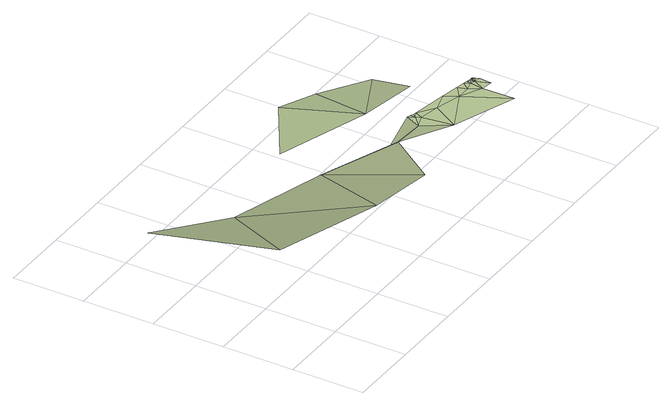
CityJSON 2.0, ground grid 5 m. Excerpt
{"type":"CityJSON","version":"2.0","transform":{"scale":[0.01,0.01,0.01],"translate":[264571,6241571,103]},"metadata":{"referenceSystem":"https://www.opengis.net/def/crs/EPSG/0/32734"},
"CityObjects":{
"terrain1":{"type":"TINRelief","geometry":[{"type":"CompositeSurface","lod":"1","boundaries":[[[0,1,2]],[[2,1,3]],[[4,2,3]],[[4,3,5]],[[5,6,4]],[[4,6,7]],[[7,6,8]],[[9,8,6]],[[9,6,10]],[[8,9,11]],[[10,12,9]],[[9,13,11]],[[12,13,9]],[[13,14,11]],[[15,14,13]],[[16,13,12]],[[16,15,13]],[[10,17,12]],[[16,12,17]],[[10,18,17]],[[19,20,21]],[[17,22,16]],[[18,10,23]],[[18,22,17]],[[22,18,24]],[[18,23,25]],[[24,18,26]],[[25,26,18]],[[21,20,27]],[[24,26,28]],[[29,26,25]],[[29,28,26]],[[30,29,25]],[[31,28,29]],[[32,30,25]],[[33,31,29]],[[29,30,33]],[[34,31,33]],[[33,30,35]],[[34,33,35]],[[36,35,30]],[[32,37,30]],[[35,38,34]],[[39,36,30]],[[38,35,40]],[[36,40,35]],[[30,37,39]],[[41,40,36]],[[41,36,42]],[[39,42,36]],[[43,41,42]],[[44,27,20]],[[20,45,44]]]}]}
},
"vertices":[
[232,1482,160],[35,419,500],[788,1198,60],[826,205,460],[1345,915,160],[1221,98,500],[1573,503,410],[1623,773,160],[1762,703,160],[1847,522,370],[1967,342,370],[1901,632,370],[1939,557,370],[1920,587,370],[1921,623,370],[1942,616,370],[1963,611,370],[2077,529,370],[2262,484,370],[1522,1318,80],[2072,1039,160],[1955,1589,90],[2213,567,370],[2416,179,370],[2338,545,370],[2410,406,370],[2359,483,370],[2202,1471,90],[2400,534,370],[2423,496,370],[2455,485,370],[2431,528,370],[2492,393,370],[2450,516,370],[2463,523,370],[2464,515,370],[2475,509,370],[2500,476,370],[2468,522,370],[2491,506,370],[2473,521,370],[2478,521,370],[2486,512,370],[2484,520,370],[2536,1271,80],[2480,966,160]
]}
